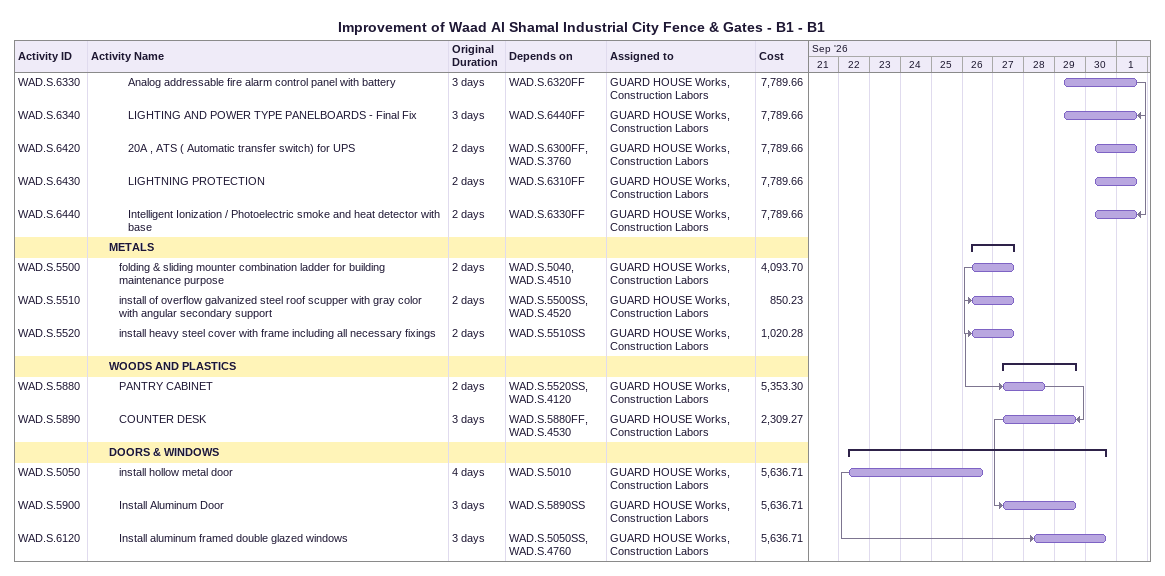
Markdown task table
Improvement of Waad Al Shamal Industrial City Fence & Gates - B1 - B1

| ID | Level | Task | Original duration | Start | Finish | Predecessors | Resources | Cost |
|---|---|---|---|---|---|---|---|---|
| WAD.S.6330 | 5 | Analog addressable fire alarm control panel with battery | 3d | 2026-09-29 | 2026-10-01 | WAD.S.6320FF | GUARD HOUSE Works, Construction Labors | 7789.66 |
| WAD.S.6340 | 5 | LIGHTING AND POWER TYPE PANELBOARDS - Final Fix | 3d | 2026-09-29 | 2026-10-01 | WAD.S.6440FF | GUARD HOUSE Works, Construction Labors | 7789.66 |
| WAD.S.6420 | 5 | 20A , ATS ( Automatic transfer switch) for UPS | 2d | 2026-09-30 | 2026-10-01 | WAD.S.6300FF, WAD.S.3760 | GUARD HOUSE Works, Construction Labors | 7789.66 |
| WAD.S.6430 | 5 | LIGHTNING PROTECTION | 2d | 2026-09-30 | 2026-10-01 | WAD.S.6310FF | GUARD HOUSE Works, Construction Labors | 7789.66 |
| WAD.S.6440 | 5 | Intelligent Ionization / Photoelectric smoke and heat detector with base | 2d | 2026-09-30 | 2026-10-01 | WAD.S.6330FF | GUARD HOUSE Works, Construction Labors | 7789.66 |
|  | 3 | **METALS** |  | 2026-09-26 | 2026-09-27 |  |  |  |
| WAD.S.5500 | 4 | folding & sliding mounter combination ladder for building maintenance purpose | 2d | 2026-09-26 | 2026-09-27 | WAD.S.5040, WAD.S.4510 | GUARD HOUSE Works, Construction Labors | 4093.70 |
| WAD.S.5510 | 4 | install of overflow galvanized steel roof scupper with gray color with angular secondary support | 2d | 2026-09-26 | 2026-09-27 | WAD.S.5500SS, WAD.S.4520 | GUARD HOUSE Works, Construction Labors | 850.23 |
| WAD.S.5520 | 4 | install heavy steel cover with frame including all necessary fixings | 2d | 2026-09-26 | 2026-09-27 | WAD.S.5510SS | GUARD HOUSE Works, Construction Labors | 1020.28 |
|  | 3 | **WOODS AND PLASTICS** |  | 2026-09-27 | 2026-09-29 |  |  |  |
| WAD.S.5880 | 4 | PANTRY CABINET | 2d | 2026-09-27 | 2026-09-28 | WAD.S.5520SS, WAD.S.4120 | GUARD HOUSE Works, Construction Labors | 5353.30 |
| WAD.S.5890 | 4 | COUNTER DESK | 3d | 2026-09-27 | 2026-09-29 | WAD.S.5880FF, WAD.S.4530 | GUARD HOUSE Works, Construction Labors | 2309.27 |
|  | 3 | **DOORS & WINDOWS** |  | 2026-09-22 | 2026-09-30 |  |  |  |
| WAD.S.5050 | 4 | install hollow metal door | 4d | 2026-09-22 | 2026-09-26 | WAD.S.5010 | GUARD HOUSE Works, Construction Labors | 5636.71 |
| WAD.S.5900 | 4 | Install Aluminum Door | 3d | 2026-09-27 | 2026-09-29 | WAD.S.5890SS | GUARD HOUSE Works, Construction Labors | 5636.71 |
| WAD.S.6120 | 4 | Install aluminum framed double glazed windows | 3d | 2026-09-28 | 2026-09-30 | WAD.S.5050SS, WAD.S.4760 | GUARD HOUSE Works, Construction Labors | 5636.71 |
